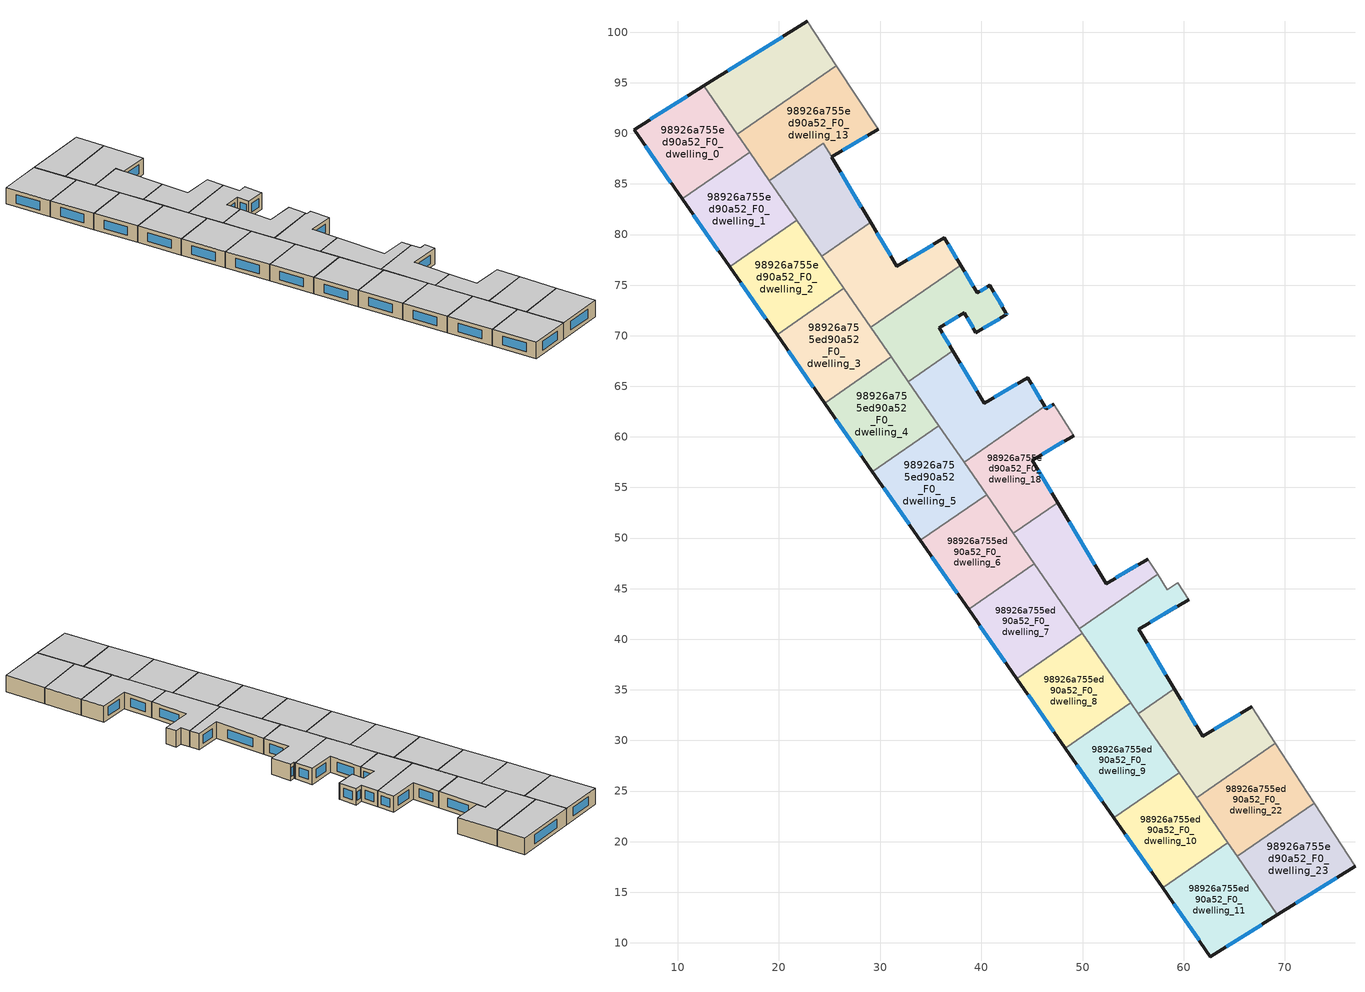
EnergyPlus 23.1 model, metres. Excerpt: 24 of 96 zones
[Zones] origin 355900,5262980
98926a755ed90a52_F0_dwelling_0
 floor ground (EU_floor_Construction): 12.56,94.68 17.09,88.14 10.44,83.54 5.67,90.38 z0
 wall outside (EU_wall_Construction): 12.56,94.68 5.67,90.38 10.44,83.54 z0:3
 wall to 98926a755ed90a52_F0_dwelling_1 (EU_wall_Construction): 10.44,83.54 17.09,88.14 z0:3
 wall to 98926a755ed90a52_F0_dwelling_12 (EU_wall_Construction): 15.86,89.91 12.56,94.68 z0:3
 wall to 98926a755ed90a52_F0_dwelling_13 (EU_wall_Construction): 17.09,88.14 15.86,89.91 z0:3
 window (EU_Window_Construction): 6.79,88.77 9.32,85.14 / 10.95,93.67 7.29,91.39 z0.7:2.3
 ceiling to 98926a755ed90a52_F1_dwelling_0 (EU_floor_Construction): 17.09,88.14 12.56,94.68 5.67,90.38 10.44,83.54 z3
98926a755ed90a52_F0_dwelling_1
 floor ground (EU_floor_Construction): 17.09,88.14 21.75,81.41 15.12,76.83 10.44,83.54 z0
 wall outside (EU_wall_Construction): 10.44,83.54 15.12,76.83 z0:3
 wall to 98926a755ed90a52_F0_dwelling_2 (EU_wall_Construction): 15.12,76.83 21.75,81.41 z0:3
 wall to 98926a755ed90a52_F0_dwelling_14 (EU_wall_Construction): 21.75,81.41 19.03,85.34 z0:3
 wall to 98926a755ed90a52_F0_dwelling_13 (EU_wall_Construction): 19.03,85.34 17.09,88.14 z0:3
 window (EU_Window_Construction): 11.54,81.96 14.02,78.4 z0.7:2.3
 ceiling to 98926a755ed90a52_F1_dwelling_1 (EU_floor_Construction): 21.75,81.41 17.09,88.14 10.44,83.54 15.12,76.83 z3
98926a755ed90a52_F0_dwelling_10
 floor ground (EU_floor_Construction): 59.54,26.81 64.34,19.88 57.91,15.43 53.09,22.35 z0
 wall outside (EU_wall_Construction): 53.09,22.35 57.91,15.43 z0:3
 wall to 98926a755ed90a52_F0_dwelling_11 (EU_wall_Construction): 57.91,15.43 64.34,19.88 z0:3
 wall to 98926a755ed90a52_F0_dwelling_9 (EU_wall_Construction): 59.54,26.81 53.09,22.35 z0:3
 wall to 98926a755ed90a52_F0_dwelling_22 (EU_wall_Construction): 64.34,19.88 61.27,24.32 z0:3
 wall to 98926a755ed90a52_F0_dwelling_21 (EU_wall_Construction): 61.27,24.32 59.54,26.81 z0:3
 window (EU_Window_Construction): 54.22,20.73 56.78,17.06 z0.7:2.3
 ceiling to 98926a755ed90a52_F1_dwelling_10 (EU_floor_Construction): 64.34,19.88 59.54,26.81 53.09,22.35 57.91,15.43 z3
98926a755ed90a52_F0_dwelling_11
 floor ground (EU_floor_Construction): 64.34,19.88 69.26,12.78 62.64,8.65 57.91,15.43 z0
 wall outside (EU_wall_Construction): 57.91,15.43 62.64,8.65 69.26,12.78 z0:3
 wall to 98926a755ed90a52_F0_dwelling_23 (EU_wall_Construction): 69.26,12.78 65.28,18.53 z0:3
 wall to 98926a755ed90a52_F0_dwelling_22 (EU_wall_Construction): 65.28,18.53 64.34,19.88 z0:3
 window (EU_Window_Construction): 64.2,9.62 67.71,11.81 / 59.02,13.84 61.53,10.24 z0.7:2.3
 ceiling to 98926a755ed90a52_F1_dwelling_11 (EU_floor_Construction): 69.26,12.78 64.34,19.88 57.91,15.43 62.64,8.65 z3
98926a755ed90a52_F0_dwelling_12
 floor ground (EU_floor_Construction): 22.78,101.06 25.66,96.7 15.86,89.91 12.56,94.68 z0
 wall outside (EU_wall_Construction): 22.78,101.06 12.56,94.68 z0:3
 wall to 98926a755ed90a52_F0_dwelling_13 (EU_wall_Construction): 15.86,89.91 25.66,96.7 z0:3
 wall adiabatic (EU_wall_Construction): 25.66,96.7 22.78,101.06 z0:3
 window (EU_Window_Construction): 20.38,99.56 14.96,96.18 z0.7:2.3
 ceiling to 98926a755ed90a52_F1_dwelling_12 (EU_floor_Construction): 25.66,96.7 22.78,101.06 12.56,94.68 15.86,89.91 z3
98926a755ed90a52_F0_dwelling_13
 floor ground (EU_floor_Construction): 25.66,96.7 29.83,90.42 25.2,87.66 24.38,89.04 19.03,85.34 15.86,89.91 z0
 wall outside (EU_wall_Construction): 25.2,87.66 29.83,90.42 z0:3
 wall adiabatic (EU_wall_Construction): 29.83,90.42 25.66,96.7 z0:3
 wall to 98926a755ed90a52_F0_dwelling_14 (EU_wall_Construction): 19.03,85.34 24.37,89.04 / 24.38,89.04 25.2,87.66 z0:3
 window (EU_Window_Construction): 26.28,88.31 28.74,89.77 z0.7:2.3
 ceiling to 98926a755ed90a52_F1_dwelling_13 (EU_floor_Construction): 29.83,90.42 25.66,96.7 15.86,89.91 19.03,85.34 24.38,89.04 25.2,87.66 z3
98926a755ed90a52_F0_dwelling_14
 floor ground (EU_floor_Construction): 25.2,87.66 29.06,81.19 24.22,77.84 19.03,85.34 24.37,89.04 z0
 wall outside (EU_wall_Construction): 29.06,81.19 25.2,87.66 z0:3
 wall to 98926a755ed90a52_F0_dwelling_15 (EU_wall_Construction): 24.22,77.84 29.06,81.19 z0:3
 wall to 98926a755ed90a52_F0_dwelling_2 (EU_wall_Construction): 21.75,81.41 24.22,77.84 z0:3
 window (EU_Window_Construction): 28.15,82.71 26.11,86.14 z0.7:2.3
 ceiling to 98926a755ed90a52_F1_dwelling_14 (EU_floor_Construction): 29.06,81.19 25.2,87.66 24.37,89.04 19.03,85.34 24.22,77.84 z3
98926a755ed90a52_F0_dwelling_15
 floor ground (EU_floor_Construction): 36.35,79.66 37.96,76.97 29.08,70.82 24.22,77.84 29.06,81.19 31.64,76.86 z0
 wall outside (EU_wall_Construction): 37.96,76.97 36.35,79.66 31.64,76.86 29.06,81.19 z0:3
 wall to 98926a755ed90a52_F0_dwelling_16 (EU_wall_Construction): 29.08,70.82 37.96,76.97 z0:3
 wall to 98926a755ed90a52_F0_dwelling_3 (EU_wall_Construction): 26.42,74.67 29.08,70.82 z0:3
 wall to 98926a755ed90a52_F0_dwelling_2 (EU_wall_Construction): 24.22,77.84 26.42,74.67 z0:3
 window (EU_Window_Construction): 31.04,77.88 29.67,80.18 / 35.24,79 32.75,77.52 / 37.58,77.6 36.72,79.03 z0.7:2.3
 ceiling to 98926a755ed90a52_F1_dwelling_15 (EU_floor_Construction): 37.96,76.97 36.35,79.66 31.64,76.86 29.06,81.19 24.22,77.84 29.08,70.82 z3
98926a755ed90a52_F0_dwelling_16
 floor ground (EU_floor_Construction): 40.84,74.97 42.49,72.19 42.53,72.12 39.47,70.31 38.32,72.25 35.83,70.77 37.17,68.51 32.78,65.47 29.08,70.82 37.96,76.97 39.59,74.23 z0
 wall outside (EU_wall_Construction): 37.17,68.51 35.83,70.77 38.32,72.25 39.47,70.31 42.53,72.12 42.49,72.19 40.84,74.97 39.59,74.23 37.96,76.97 z0:3
 wall to 98926a755ed90a52_F0_dwelling_17 (EU_wall_Construction): 32.78,65.47 37.17,68.51 z0:3
 wall to 98926a755ed90a52_F0_dwelling_4 (EU_wall_Construction): 31.1,67.9 32.78,65.47 z0:3
 wall to 98926a755ed90a52_F0_dwelling_3 (EU_wall_Construction): 29.08,70.82 31.1,67.9 z0:3
 window (EU_Window_Construction): 40.19,70.74 41.81,71.7 / 38.59,71.79 39.2,70.76 / 36.41,71.11 37.73,71.9 / 36.86,69.04 36.14,70.24 / 39.2,74.87 38.34,76.32 / 40.54,74.8 39.88,74.4 / 42.1,72.84 41.22,74.32 / 42.52,72.14 42.5,72.18 z0.7:2.3
 ceiling to 98926a755ed90a52_F1_dwelling_16 (EU_floor_Construction): 39.47,70.31 42.53,72.12 42.49,72.19 40.84,74.97 39.59,74.23 37.96,76.97 29.08,70.82 32.78,65.47 37.17,68.51 35.83,70.77 38.32,72.25 z3
98926a755ed90a52_F0_dwelling_17
 floor ground (EU_floor_Construction): 44.57,65.87 46.26,63.03 38.29,57.51 32.78,65.47 37.17,68.51 40.27,63.33 z0
 wall outside (EU_wall_Construction): 46.26,63.03 44.57,65.87 40.27,63.33 37.17,68.51 z0:3
 wall to 98926a755ed90a52_F0_dwelling_18 (EU_wall_Construction): 38.29,57.51 46.26,63.03 z0:3
 wall to 98926a755ed90a52_F0_dwelling_5 (EU_wall_Construction): 35.8,61.11 38.29,57.51 z0:3
 wall to 98926a755ed90a52_F0_dwelling_4 (EU_wall_Construction): 32.78,65.47 35.8,61.11 z0:3
 window (EU_Window_Construction): 39.54,64.55 37.9,67.3 / 43.56,65.27 41.28,63.93 / 45.86,63.7 44.96,65.2 z0.7:2.3
 ceiling to 98926a755ed90a52_F1_dwelling_17 (EU_floor_Construction): 46.26,63.03 44.57,65.87 40.27,63.33 37.17,68.51 32.78,65.47 38.29,57.51 z3
98926a755ed90a52_F0_dwelling_18
 floor ground (EU_floor_Construction): 47.15,63.23 49.13,60.12 45.04,57.7 47.55,53.49 43.17,50.46 38.29,57.51 46.26,63.03 46.4,62.79 z0
 wall outside (EU_wall_Construction): 47.55,53.49 45.04,57.7 49.13,60.12 / 47.15,63.23 46.4,62.79 46.26,63.03 z0:3
 wall adiabatic (EU_wall_Construction): 49.13,60.12 47.15,63.23 z0:3
 wall to 98926a755ed90a52_F0_dwelling_19 (EU_wall_Construction): 43.17,50.46 47.55,53.49 z0:3
 wall to 98926a755ed90a52_F0_dwelling_6 (EU_wall_Construction): 40.52,54.3 43.17,50.46 z0:3
 wall to 98926a755ed90a52_F0_dwelling_5 (EU_wall_Construction): 38.29,57.51 40.52,54.3 z0:3
 window (EU_Window_Construction): 46,58.26 48.17,59.55 / 46.97,54.48 45.63,56.71 / 46.37,62.84 46.29,62.97 / 46.97,63.12 46.58,62.89 z0.7:2.3
 ceiling to 98926a755ed90a52_F1_dwelling_18 (EU_floor_Construction): 47.55,53.49 45.04,57.7 49.13,60.12 47.15,63.23 46.4,62.79 46.26,63.03 38.29,57.51 43.17,50.46 z3
98926a755ed90a52_F0_dwelling_19
 floor ground (EU_floor_Construction): 56.44,47.93 57.41,46.41 49.68,41.06 43.17,50.46 47.55,53.49 52.33,45.5 z0
 wall outside (EU_wall_Construction): 56.44,47.93 52.33,45.5 47.55,53.49 z0:3
 wall to 98926a755ed90a52_F0_dwelling_20 (EU_wall_Construction): 49.68,41.06 57.41,46.41 z0:3
 wall adiabatic (EU_wall_Construction): 57.41,46.41 56.44,47.93 z0:3
 wall to 98926a755ed90a52_F0_dwelling_7 (EU_wall_Construction): 45.25,47.46 49.68,41.06 z0:3
 wall to 98926a755ed90a52_F0_dwelling_6 (EU_wall_Construction): 43.17,50.46 45.25,47.46 z0:3
 window (EU_Window_Construction): 51.21,47.37 48.68,51.61 / 55.47,47.36 53.3,46.07 z0.7:2.3
 ceiling to 98926a755ed90a52_F1_dwelling_19 (EU_floor_Construction): 57.41,46.41 56.44,47.93 52.33,45.5 47.55,53.49 43.17,50.46 49.68,41.06 z3
98926a755ed90a52_F0_dwelling_2
 floor ground (EU_floor_Construction): 21.75,81.41 26.42,74.67 19.81,70.1 15.12,76.83 z0
 wall outside (EU_wall_Construction): 15.12,76.83 19.81,70.1 z0:3
 wall to 98926a755ed90a52_F0_dwelling_3 (EU_wall_Construction): 19.81,70.1 26.42,74.67 z0:3
 window (EU_Window_Construction): 16.22,75.25 18.71,71.68 z0.7:2.3
 ceiling to 98926a755ed90a52_F1_dwelling_2 (EU_floor_Construction): 26.42,74.67 21.75,81.41 15.12,76.83 19.81,70.1 z3
98926a755ed90a52_F0_dwelling_20
 floor ground (EU_floor_Construction): 59.42,45.57 60.47,43.93 55.54,41 59.08,35.09 55.52,32.63 49.68,41.06 57.41,46.41 58.37,44.9 z0
 wall outside (EU_wall_Construction): 59.08,35.09 55.54,41 60.47,43.93 z0:3
 wall to 98926a755ed90a52_F0_dwelling_21 (EU_wall_Construction): 55.52,32.63 59.08,35.09 z0:3
 wall adiabatic (EU_wall_Construction): 60.47,43.93 59.42,45.57 58.37,44.9 57.41,46.41 z0:3
 wall to 98926a755ed90a52_F0_dwelling_8 (EU_wall_Construction): 50,40.6 54.76,33.72 z0:3
 wall to 98926a755ed90a52_F0_dwelling_7 (EU_wall_Construction): 49.68,41.06 50,40.6 z0:3
 wall to 98926a755ed90a52_F0_dwelling_9 (EU_wall_Construction): 54.76,33.72 55.52,32.63 z0:3
 window (EU_Window_Construction): 56.7,41.69 59.32,43.24 / 58.25,36.48 56.37,39.61 z0.7:2.3
 ceiling to 98926a755ed90a52_F1_dwelling_20 (EU_floor_Construction): 59.08,35.09 55.54,41 60.47,43.93 59.42,45.57 58.37,44.9 57.41,46.41 49.68,41.06 55.52,32.63 z3
98926a755ed90a52_F0_dwelling_21
 floor ground (EU_floor_Construction): 66.74,33.31 69.06,29.72 61.27,24.32 55.52,32.63 59.08,35.09 61.87,30.43 z0
 wall outside (EU_wall_Construction): 66.74,33.31 61.87,30.43 59.08,35.09 z0:3
 wall to 98926a755ed90a52_F0_dwelling_22 (EU_wall_Construction): 61.27,24.32 69.06,29.72 z0:3
 wall adiabatic (EU_wall_Construction): 69.06,29.72 66.74,33.31 z0:3
 wall to 98926a755ed90a52_F0_dwelling_9 (EU_wall_Construction): 55.52,32.63 59.54,26.81 z0:3
 window (EU_Window_Construction): 61.21,31.52 59.73,33.99 / 65.6,32.63 63.01,31.1 z0.7:2.3
 ceiling to 98926a755ed90a52_F1_dwelling_21 (EU_floor_Construction): 69.06,29.72 66.74,33.31 61.87,30.43 59.08,35.09 55.52,32.63 61.27,24.32 z3
98926a755ed90a52_F0_dwelling_22
 floor ground (EU_floor_Construction): 69.06,29.72 72.89,23.81 65.28,18.53 61.27,24.32 z0
 wall adiabatic (EU_wall_Construction): 72.89,23.81 69.06,29.72 z0:3
 wall to 98926a755ed90a52_F0_dwelling_23 (EU_wall_Construction): 65.28,18.53 72.89,23.81 z0:3
 ceiling to 98926a755ed90a52_F1_dwelling_22 (EU_floor_Construction): 72.89,23.81 69.06,29.72 61.27,24.32 65.28,18.53 z3
98926a755ed90a52_F0_dwelling_23
 floor ground (EU_floor_Construction): 72.89,23.81 76.93,17.57 69.26,12.78 65.28,18.53 z0
 wall outside (EU_wall_Construction): 69.26,12.78 76.93,17.57 z0:3
 wall adiabatic (EU_wall_Construction): 76.93,17.57 72.89,23.81 z0:3
 window (EU_Window_Construction): 71.06,13.9 75.13,16.44 z0.7:2.3
 ceiling to 98926a755ed90a52_F1_dwelling_23 (EU_floor_Construction): 76.93,17.57 72.89,23.81 65.28,18.53 69.26,12.78 z3
98926a755ed90a52_F0_dwelling_3
 floor ground (EU_floor_Construction): 26.42,74.67 31.1,67.9 24.52,63.34 19.81,70.1 z0
 wall outside (EU_wall_Construction): 19.81,70.1 24.52,63.34 z0:3
 wall to 98926a755ed90a52_F0_dwelling_4 (EU_wall_Construction): 24.52,63.34 31.1,67.9 z0:3
 window (EU_Window_Construction): 20.92,68.51 23.41,64.93 z0.7:2.3
 ceiling to 98926a755ed90a52_F1_dwelling_3 (EU_floor_Construction): 31.1,67.9 26.42,74.67 19.81,70.1 24.52,63.34 z3
98926a755ed90a52_F0_dwelling_4
 floor ground (EU_floor_Construction): 31.1,67.9 35.8,61.11 29.24,56.57 24.52,63.34 z0
 wall outside (EU_wall_Construction): 24.52,63.34 29.24,56.57 z0:3
 wall to 98926a755ed90a52_F0_dwelling_5 (EU_wall_Construction): 29.24,56.57 35.8,61.11 z0:3
 window (EU_Window_Construction): 25.63,61.75 28.13,58.16 z0.7:2.3
 ceiling to 98926a755ed90a52_F1_dwelling_4 (EU_floor_Construction): 35.8,61.11 31.1,67.9 24.52,63.34 29.24,56.57 z3
98926a755ed90a52_F0_dwelling_5
 floor ground (EU_floor_Construction): 35.8,61.11 40.52,54.3 33.98,49.77 29.24,56.57 z0
 wall outside (EU_wall_Construction): 29.24,56.57 33.98,49.77 z0:3
 wall to 98926a755ed90a52_F0_dwelling_6 (EU_wall_Construction): 33.98,49.77 40.52,54.3 z0:3
 window (EU_Window_Construction): 30.35,54.97 32.86,51.37 z0.7:2.3
 ceiling to 98926a755ed90a52_F1_dwelling_5 (EU_floor_Construction): 40.52,54.3 35.8,61.11 29.24,56.57 33.98,49.77 z3
98926a755ed90a52_F0_dwelling_6
 floor ground (EU_floor_Construction): 40.52,54.3 45.25,47.46 38.73,42.95 33.98,49.77 z0
 wall outside (EU_wall_Construction): 33.98,49.77 38.73,42.95 z0:3
 wall to 98926a755ed90a52_F0_dwelling_7 (EU_wall_Construction): 38.73,42.95 45.25,47.46 z0:3
 window (EU_Window_Construction): 35.09,48.17 37.62,44.55 z0.7:2.3
 ceiling to 98926a755ed90a52_F1_dwelling_6 (EU_floor_Construction): 45.25,47.46 40.52,54.3 33.98,49.77 38.73,42.95 z3
98926a755ed90a52_F0_dwelling_7
 floor ground (EU_floor_Construction): 45.25,47.46 50,40.6 43.5,36.11 38.73,42.95 z0
 wall outside (EU_wall_Construction): 38.73,42.95 43.5,36.11 z0:3
 wall to 98926a755ed90a52_F0_dwelling_8 (EU_wall_Construction): 43.5,36.11 50,40.6 z0:3
 window (EU_Window_Construction): 39.85,41.34 42.38,37.71 z0.7:2.3
 ceiling to 98926a755ed90a52_F1_dwelling_7 (EU_floor_Construction): 50,40.6 45.25,47.46 38.73,42.95 43.5,36.11 z3
98926a755ed90a52_F0_dwelling_8
 floor ground (EU_floor_Construction): 50,40.6 54.76,33.72 48.29,29.24 43.5,36.11 z0
 wall outside (EU_wall_Construction): 43.5,36.11 48.29,29.24 z0:3
 wall to 98926a755ed90a52_F0_dwelling_9 (EU_wall_Construction): 48.29,29.24 54.76,33.72 z0:3
 window (EU_Window_Construction): 44.63,34.49 47.16,30.85 z0.7:2.3
 ceiling to 98926a755ed90a52_F1_dwelling_8 (EU_floor_Construction): 54.76,33.72 50,40.6 43.5,36.11 48.29,29.24 z3
98926a755ed90a52_F0_dwelling_9
 floor ground (EU_floor_Construction): 54.76,33.72 59.54,26.81 53.09,22.35 48.29,29.24 z0
 wall outside (EU_wall_Construction): 48.29,29.24 53.09,22.35 z0:3
 window (EU_Window_Construction): 49.42,27.62 51.96,23.97 z0.7:2.3
 ceiling to 98926a755ed90a52_F1_dwelling_9 (EU_floor_Construction): 59.54,26.81 54.76,33.72 48.29,29.24 53.09,22.35 z3
[Building]
EU S2 Campaign: North Axis=0; Terrain=City; Solar Distribution=FullExterior
[Site:Location]
Budapest.Ferenc.Liszt.Intl.AP: Latitude=47.437; Longitude=19.256; Time Zone=1; Elevation=185
[SizingPeriod:WeatherFileDays]
AnnualSizingPeriod: Begin Month=1; Begin Day of Month=1; End Month=12; End Day of Month=31; Day of Week for Start Day=Monday; Use Weather File Daylight Saving Period=No; Use Weather File Rain and Snow Indicators=No
[MATERIAL]
EU_InternalMass_Material: Roughness=MediumRough; Thickness=0.1; Conductivity=1; Density=1800; Specific Heat=900; Thermal Absorptance=0.9; Solar Absorptance=0.7; Visible Absorptance=0.7
[MATERIAL:NOMASS] Roughness=MediumRough; Thermal Absorptance=0.9; Solar Absorptance=0.7; Visible Absorptance=0.7
Name | Thermal Resistance
EU_wall_NoMass | 0.832559
EU_floor_NoMass | 0.872794
[WINDOWMATERIAL:SIMPLEGLAZINGSYSTEM]
EU_Window_SimpleGlazing: UFactor=2.79869; Solar Heat Gain Coefficient=0.75; Visible Transmittance=0.75
[CONSTRUCTION]
EU_wall_Construction: EU_wall_NoMass
EU_floor_Construction: EU_floor_NoMass
EU_Window_Construction: EU_Window_SimpleGlazing
EU_InternalMass_Construction: EU_InternalMass_Material
[ZONE] Type=1; Multiplier=1; Ceiling Height=autocalculate; Floor Area=autocalculate; Part of Total Floor Area=Yes
Name | Volume
98926a755ed90a52_F0_dwelling_0 | 198.057
98926a755ed90a52_F0_dwelling_1 | 198.036
98926a755ed90a52_F0_dwelling_10 | 198.038
98926a755ed90a52_F0_dwelling_11 | 198.054
98926a755ed90a52_F0_dwelling_12; 98926a755ed90a52_F0_dwelling_9 | 198.048
98926a755ed90a52_F0_dwelling_13 | 226.72
98926a755ed90a52_F0_dwelling_14 | 169.36
98926a755ed90a52_F0_dwelling_15 | 198.058
98926a755ed90a52_F0_dwelling_16 | 198.185
98926a755ed90a52_F0_dwelling_17 | 197.913
98926a755ed90a52_F0_dwelling_18 | 198.033
98926a755ed90a52_F0_dwelling_19; 98926a755ed90a52_F0_dwelling_6 | 198.055
98926a755ed90a52_F0_dwelling_2 | 198.059
98926a755ed90a52_F0_dwelling_20; 98926a755ed90a52_F0_dwelling_7 | 198.04
98926a755ed90a52_F0_dwelling_21 | 198.044
98926a755ed90a52_F0_dwelling_22; 98926a755ed90a52_F0_dwelling_23 | 198.05
98926a755ed90a52_F0_dwelling_3 | 198.022
98926a755ed90a52_F0_dwelling_4 | 198.056
98926a755ed90a52_F0_dwelling_5 | 198.049
98926a755ed90a52_F0_dwelling_8 | 198.034
[INTERNALMASS] Construction=EU_InternalMass_Construction
Name | Zone or ZoneList | Surface Area
98926a755ed90a52_F0_dwelling_0_EU_InternalMass | 98926a755ed90a52_F0_dwelling_0 | 66.0191
98926a755ed90a52_F0_dwelling_1_EU_InternalMass | 98926a755ed90a52_F0_dwelling_1 | 66.0119
98926a755ed90a52_F0_dwelling_2_EU_InternalMass | 98926a755ed90a52_F0_dwelling_2 | 66.0197
98926a755ed90a52_F0_dwelling_3_EU_InternalMass | 98926a755ed90a52_F0_dwelling_3 | 66.0072
98926a755ed90a52_F0_dwelling_4_EU_InternalMass | 98926a755ed90a52_F0_dwelling_4 | 66.0186
98926a755ed90a52_F0_dwelling_5_EU_InternalMass | 98926a755ed90a52_F0_dwelling_5 | 66.0165
98926a755ed90a52_F0_dwelling_6_EU_InternalMass | 98926a755ed90a52_F0_dwelling_6 | 66.0181
98926a755ed90a52_F0_dwelling_7_EU_InternalMass | 98926a755ed90a52_F0_dwelling_7 | 66.0136
98926a755ed90a52_F0_dwelling_8_EU_InternalMass | 98926a755ed90a52_F0_dwelling_8 | 66.0113
98926a755ed90a52_F0_dwelling_9_EU_InternalMass | 98926a755ed90a52_F0_dwelling_9 | 66.016
98926a755ed90a52_F0_dwelling_10_EU_InternalMass | 98926a755ed90a52_F0_dwelling_10 | 66.0126
98926a755ed90a52_F0_dwelling_11_EU_InternalMass | 98926a755ed90a52_F0_dwelling_11 | 66.018
98926a755ed90a52_F0_dwelling_12_EU_InternalMass | 98926a755ed90a52_F0_dwelling_12 | 66.016
98926a755ed90a52_F0_dwelling_13_EU_InternalMass | 98926a755ed90a52_F0_dwelling_13 | 75.5717
98926a755ed90a52_F0_dwelling_14_EU_InternalMass | 98926a755ed90a52_F0_dwelling_14 | 56.4569
98926a755ed90a52_F0_dwelling_15_EU_InternalMass | 98926a755ed90a52_F0_dwelling_15 | 66.0194
98926a755ed90a52_F0_dwelling_16_EU_InternalMass | 98926a755ed90a52_F0_dwelling_16 | 66.0619
98926a755ed90a52_F0_dwelling_17_EU_InternalMass | 98926a755ed90a52_F0_dwelling_17 | 65.971
98926a755ed90a52_F0_dwelling_18_EU_InternalMass | 98926a755ed90a52_F0_dwelling_18 | 66.011
98926a755ed90a52_F0_dwelling_19_EU_InternalMass | 98926a755ed90a52_F0_dwelling_19 | 66.0182
98926a755ed90a52_F0_dwelling_20_EU_InternalMass | 98926a755ed90a52_F0_dwelling_20 | 66.0134
98926a755ed90a52_F0_dwelling_21_EU_InternalMass | 98926a755ed90a52_F0_dwelling_21 | 66.0145
98926a755ed90a52_F0_dwelling_22_EU_InternalMass | 98926a755ed90a52_F0_dwelling_22 | 66.0167
98926a755ed90a52_F0_dwelling_23_EU_InternalMass | 98926a755ed90a52_F0_dwelling_23 | 66.0168
[OTHEREQUIPMENT] Fuel Type=Electricity; Design Level Calculation Method=Watts/Area; Power per Zone Floor Area=1; Fraction Latent=0; Fraction Radiant=0; Fraction Lost=0; Carbon Dioxide Generation Rate=0; EndUse Subcategory=EU_Step8_InternalGains
Name | Zone or ZoneList or Space or SpaceList | Schedule
EU_Step8_InternalGain_98926a755ed90a52_F0_dwelling_0_f000 | 98926a755ed90a52_F0_dwelling_0 | EU_Step8_GainSchedule_98926a755ed90a52_F0_dwelling_0_f000
EU_Step8_InternalGain_98926a755ed90a52_F0_dwelling_1_f000 | 98926a755ed90a52_F0_dwelling_1 | EU_Step8_GainSchedule_98926a755ed90a52_F0_dwelling_1_f000
EU_Step8_InternalGain_98926a755ed90a52_F0_dwelling_2_f000 | 98926a755ed90a52_F0_dwelling_2 | EU_Step8_GainSchedule_98926a755ed90a52_F0_dwelling_2_f000
EU_Step8_InternalGain_98926a755ed90a52_F0_dwelling_3_f000 | 98926a755ed90a52_F0_dwelling_3 | EU_Step8_GainSchedule_98926a755ed90a52_F0_dwelling_3_f000
EU_Step8_InternalGain_98926a755ed90a52_F0_dwelling_4_f000 | 98926a755ed90a52_F0_dwelling_4 | EU_Step8_GainSchedule_98926a755ed90a52_F0_dwelling_4_f000
EU_Step8_InternalGain_98926a755ed90a52_F0_dwelling_5_f000 | 98926a755ed90a52_F0_dwelling_5 | EU_Step8_GainSchedule_98926a755ed90a52_F0_dwelling_5_f000
EU_Step8_InternalGain_98926a755ed90a52_F0_dwelling_6_f000 | 98926a755ed90a52_F0_dwelling_6 | EU_Step8_GainSchedule_98926a755ed90a52_F0_dwelling_6_f000
EU_Step8_InternalGain_98926a755ed90a52_F0_dwelling_7_f000 | 98926a755ed90a52_F0_dwelling_7 | EU_Step8_GainSchedule_98926a755ed90a52_F0_dwelling_7_f000
EU_Step8_InternalGain_98926a755ed90a52_F0_dwelling_8_f000 | 98926a755ed90a52_F0_dwelling_8 | EU_Step8_GainSchedule_98926a755ed90a52_F0_dwelling_8_f000
EU_Step8_InternalGain_98926a755ed90a52_F0_dwelling_9_f000 | 98926a755ed90a52_F0_dwelling_9 | EU_Step8_GainSchedule_98926a755ed90a52_F0_dwelling_9_f000
EU_Step8_InternalGain_98926a755ed90a52_F0_dwelling_10_f000 | 98926a755ed90a52_F0_dwelling_10 | EU_Step8_GainSchedule_98926a755ed90a52_F0_dwelling_10_f000
EU_Step8_InternalGain_98926a755ed90a52_F0_dwelling_11_f000 | 98926a755ed90a52_F0_dwelling_11 | EU_Step8_GainSchedule_98926a755ed90a52_F0_dwelling_11_f000
EU_Step8_InternalGain_98926a755ed90a52_F0_dwelling_12_f000 | 98926a755ed90a52_F0_dwelling_12 | EU_Step8_GainSchedule_98926a755ed90a52_F0_dwelling_12_f000
EU_Step8_InternalGain_98926a755ed90a52_F0_dwelling_13_f000 | 98926a755ed90a52_F0_dwelling_13 | EU_Step8_GainSchedule_98926a755ed90a52_F0_dwelling_13_f000
EU_Step8_InternalGain_98926a755ed90a52_F0_dwelling_14_f000 | 98926a755ed90a52_F0_dwelling_14 | EU_Step8_GainSchedule_98926a755ed90a52_F0_dwelling_14_f000
EU_Step8_InternalGain_98926a755ed90a52_F0_dwelling_15_f000 | 98926a755ed90a52_F0_dwelling_15 | EU_Step8_GainSchedule_98926a755ed90a52_F0_dwelling_15_f000
EU_Step8_InternalGain_98926a755ed90a52_F0_dwelling_16_f000 | 98926a755ed90a52_F0_dwelling_16 | EU_Step8_GainSchedule_98926a755ed90a52_F0_dwelling_16_f000
EU_Step8_InternalGain_98926a755ed90a52_F0_dwelling_17_f000 | 98926a755ed90a52_F0_dwelling_17 | EU_Step8_GainSchedule_98926a755ed90a52_F0_dwelling_17_f000
EU_Step8_InternalGain_98926a755ed90a52_F0_dwelling_18_f000 | 98926a755ed90a52_F0_dwelling_18 | EU_Step8_GainSchedule_98926a755ed90a52_F0_dwelling_18_f000
EU_Step8_InternalGain_98926a755ed90a52_F0_dwelling_19_f000 | 98926a755ed90a52_F0_dwelling_19 | EU_Step8_GainSchedule_98926a755ed90a52_F0_dwelling_19_f000
EU_Step8_InternalGain_98926a755ed90a52_F0_dwelling_20_f000 | 98926a755ed90a52_F0_dwelling_20 | EU_Step8_GainSchedule_98926a755ed90a52_F0_dwelling_20_f000
EU_Step8_InternalGain_98926a755ed90a52_F0_dwelling_21_f000 | 98926a755ed90a52_F0_dwelling_21 | EU_Step8_GainSchedule_98926a755ed90a52_F0_dwelling_21_f000
EU_Step8_InternalGain_98926a755ed90a52_F0_dwelling_22_f000 | 98926a755ed90a52_F0_dwelling_22 | EU_Step8_GainSchedule_98926a755ed90a52_F0_dwelling_22_f000
EU_Step8_InternalGain_98926a755ed90a52_F0_dwelling_23_f000 | 98926a755ed90a52_F0_dwelling_23 | EU_Step8_GainSchedule_98926a755ed90a52_F0_dwelling_23_f000
[ZONEVENTILATION:DESIGNFLOWRATE] Schedule=EU_AlwaysOn; Design Flow Rate Calculation Method=AirChanges/Hour; Air Changes per Hour=0.475469; Ventilation Type=Natural; Fan Pressure Rise=0; Fan Total Efficiency=1; Constant Term Coefficient=1; Temperature Term Coefficient=0; Velocity Term Coefficient=0; Velocity Squared Term Coefficient=0; Minimum Indoor Temperature=-100; Maximum Indoor Temperature=100; Delta Temperature=-100; Minimum Outdoor Temperature=-100; Maximum Outdoor Temperature=100; Maximum Wind Speed=40
Name | Zone or ZoneList or Space or SpaceList
EU_ConstantAir_98926a755ed90a52_F0_dwelling_0 | 98926a755ed90a52_F0_dwelling_0
EU_ConstantAir_98926a755ed90a52_F0_dwelling_1 | 98926a755ed90a52_F0_dwelling_1
EU_ConstantAir_98926a755ed90a52_F0_dwelling_2 | 98926a755ed90a52_F0_dwelling_2
EU_ConstantAir_98926a755ed90a52_F0_dwelling_3 | 98926a755ed90a52_F0_dwelling_3
EU_ConstantAir_98926a755ed90a52_F0_dwelling_4 | 98926a755ed90a52_F0_dwelling_4
EU_ConstantAir_98926a755ed90a52_F0_dwelling_5 | 98926a755ed90a52_F0_dwelling_5
EU_ConstantAir_98926a755ed90a52_F0_dwelling_6 | 98926a755ed90a52_F0_dwelling_6
EU_ConstantAir_98926a755ed90a52_F0_dwelling_7 | 98926a755ed90a52_F0_dwelling_7
EU_ConstantAir_98926a755ed90a52_F0_dwelling_8 | 98926a755ed90a52_F0_dwelling_8
EU_ConstantAir_98926a755ed90a52_F0_dwelling_9 | 98926a755ed90a52_F0_dwelling_9
EU_ConstantAir_98926a755ed90a52_F0_dwelling_10 | 98926a755ed90a52_F0_dwelling_10
EU_ConstantAir_98926a755ed90a52_F0_dwelling_11 | 98926a755ed90a52_F0_dwelling_11
EU_ConstantAir_98926a755ed90a52_F0_dwelling_12 | 98926a755ed90a52_F0_dwelling_12
EU_ConstantAir_98926a755ed90a52_F0_dwelling_13 | 98926a755ed90a52_F0_dwelling_13
EU_ConstantAir_98926a755ed90a52_F0_dwelling_14 | 98926a755ed90a52_F0_dwelling_14
EU_ConstantAir_98926a755ed90a52_F0_dwelling_15 | 98926a755ed90a52_F0_dwelling_15
EU_ConstantAir_98926a755ed90a52_F0_dwelling_16 | 98926a755ed90a52_F0_dwelling_16
EU_ConstantAir_98926a755ed90a52_F0_dwelling_17 | 98926a755ed90a52_F0_dwelling_17
EU_ConstantAir_98926a755ed90a52_F0_dwelling_18 | 98926a755ed90a52_F0_dwelling_18
EU_ConstantAir_98926a755ed90a52_F0_dwelling_19 | 98926a755ed90a52_F0_dwelling_19
EU_ConstantAir_98926a755ed90a52_F0_dwelling_20 | 98926a755ed90a52_F0_dwelling_20
EU_ConstantAir_98926a755ed90a52_F0_dwelling_21 | 98926a755ed90a52_F0_dwelling_21
EU_ConstantAir_98926a755ed90a52_F0_dwelling_22 | 98926a755ed90a52_F0_dwelling_22
EU_ConstantAir_98926a755ed90a52_F0_dwelling_23 | 98926a755ed90a52_F0_dwelling_23
[HVACTEMPLATE:THERMOSTAT] Constant Heating Setpoint=20; Constant Cooling Setpoint=50
EU_HeatOnly_98926a755ed90a52_F0_dwelling_0; EU_HeatOnly_98926a755ed90a52_F0_dwelling_1; EU_HeatOnly_98926a755ed90a52_F0_dwelling_2; EU_HeatOnly_98926a755ed90a52_F0_dwelling_3; EU_HeatOnly_98926a755ed90a52_F0_dwelling_4; EU_HeatOnly_98926a755ed90a52_F0_dwelling_5; EU_HeatOnly_98926a755ed90a52_F0_dwelling_6; EU_HeatOnly_98926a755ed90a52_F0_dwelling_7; EU_HeatOnly_98926a755ed90a52_F0_dwelling_8; EU_HeatOnly_98926a755ed90a52_F0_dwelling_9; EU_HeatOnly_98926a755ed90a52_F0_dwelling_10; EU_HeatOnly_98926a755ed90a52_F0_dwelling_11; EU_HeatOnly_98926a755ed90a52_F0_dwelling_12; EU_HeatOnly_98926a755ed90a52_F0_dwelling_13; EU_HeatOnly_98926a755ed90a52_F0_dwelling_14; EU_HeatOnly_98926a755ed90a52_F0_dwelling_15; EU_HeatOnly_98926a755ed90a52_F0_dwelling_16; EU_HeatOnly_98926a755ed90a52_F0_dwelling_17; EU_HeatOnly_98926a755ed90a52_F0_dwelling_18; EU_HeatOnly_98926a755ed90a52_F0_dwelling_19; EU_HeatOnly_98926a755ed90a52_F0_dwelling_20; EU_HeatOnly_98926a755ed90a52_F0_dwelling_21; EU_HeatOnly_98926a755ed90a52_F0_dwelling_22; EU_HeatOnly_98926a755ed90a52_F0_dwelling_23; EU_HeatOnly_98926a755ed90a52_F1_dwelling_0; EU_HeatOnly_98926a755ed90a52_F1_dwelling_1; EU_HeatOnly_98926a755ed90a52_F1_dwelling_2; EU_HeatOnly_98926a755ed90a52_F1_dwelling_3; EU_HeatOnly_98926a755ed90a52_F1_dwelling_4; EU_HeatOnly_98926a755ed90a52_F1_dwelling_5; EU_HeatOnly_98926a755ed90a52_F1_dwelling_6; EU_HeatOnly_98926a755ed90a52_F1_dwelling_7; EU_HeatOnly_98926a755ed90a52_F1_dwelling_8; EU_HeatOnly_98926a755ed90a52_F1_dwelling_9; EU_HeatOnly_98926a755ed90a52_F1_dwelling_10; EU_HeatOnly_98926a755ed90a52_F1_dwelling_11; EU_HeatOnly_98926a755ed90a52_F1_dwelling_12; EU_HeatOnly_98926a755ed90a52_F1_dwelling_13; EU_HeatOnly_98926a755ed90a52_F1_dwelling_14; EU_HeatOnly_98926a755ed90a52_F1_dwelling_15; EU_HeatOnly_98926a755ed90a52_F1_dwelling_16; EU_HeatOnly_98926a755ed90a52_F1_dwelling_17; EU_HeatOnly_98926a755ed90a52_F1_dwelling_18; EU_HeatOnly_98926a755ed90a52_F1_dwelling_19; EU_HeatOnly_98926a755ed90a52_F1_dwelling_20; EU_HeatOnly_98926a755ed90a52_F1_dwelling_21; EU_HeatOnly_98926a755ed90a52_F1_dwelling_22; EU_HeatOnly_98926a755ed90a52_F1_dwelling_23; EU_HeatOnly_98926a755ed90a52_F2_dwelling_0; EU_HeatOnly_98926a755ed90a52_F2_dwelling_1; EU_HeatOnly_98926a755ed90a52_F2_dwelling_2; EU_HeatOnly_98926a755ed90a52_F2_dwelling_3; EU_HeatOnly_98926a755ed90a52_F2_dwelling_4; EU_HeatOnly_98926a755ed90a52_F2_dwelling_5; EU_HeatOnly_98926a755ed90a52_F2_dwelling_6; EU_HeatOnly_98926a755ed90a52_F2_dwelling_7; EU_HeatOnly_98926a755ed90a52_F2_dwelling_8; EU_HeatOnly_98926a755ed90a52_F2_dwelling_9; EU_HeatOnly_98926a755ed90a52_F2_dwelling_10; EU_HeatOnly_98926a755ed90a52_F2_dwelling_11; EU_HeatOnly_98926a755ed90a52_F2_dwelling_12; EU_HeatOnly_98926a755ed90a52_F2_dwelling_13; EU_HeatOnly_98926a755ed90a52_F2_dwelling_14; EU_HeatOnly_98926a755ed90a52_F2_dwelling_15; EU_HeatOnly_98926a755ed90a52_F2_dwelling_16; EU_HeatOnly_98926a755ed90a52_F2_dwelling_17; EU_HeatOnly_98926a755ed90a52_F2_dwelling_18; EU_HeatOnly_98926a755ed90a52_F2_dwelling_19; EU_HeatOnly_98926a755ed90a52_F2_dwelling_20; EU_HeatOnly_98926a755ed90a52_F2_dwelling_21; EU_HeatOnly_98926a755ed90a52_F2_dwelling_22; EU_HeatOnly_98926a755ed90a52_F2_dwelling_23; EU_HeatOnly_98926a755ed90a52_F3_dwelling_0; EU_HeatOnly_98926a755ed90a52_F3_dwelling_1; EU_HeatOnly_98926a755ed90a52_F3_dwelling_2; EU_HeatOnly_98926a755ed90a52_F3_dwelling_3; EU_HeatOnly_98926a755ed90a52_F3_dwelling_4; EU_HeatOnly_98926a755ed90a52_F3_dwelling_5; EU_HeatOnly_98926a755ed90a52_F3_dwelling_6; EU_HeatOnly_98926a755ed90a52_F3_dwelling_7; EU_HeatOnly_98926a755ed90a52_F3_dwelling_8; EU_HeatOnly_98926a755ed90a52_F3_dwelling_9; EU_HeatOnly_98926a755ed90a52_F3_dwelling_10; EU_HeatOnly_98926a755ed90a52_F3_dwelling_11; EU_HeatOnly_98926a755ed90a52_F3_dwelling_12; EU_HeatOnly_98926a755ed90a52_F3_dwelling_13; EU_HeatOnly_98926a755ed90a52_F3_dwelling_14; EU_HeatOnly_98926a755ed90a52_F3_dwelling_15; EU_HeatOnly_98926a755ed90a52_F3_dwelling_16; EU_HeatOnly_98926a755ed90a52_F3_dwelling_17; EU_HeatOnly_98926a755ed90a52_F3_dwelling_18; EU_HeatOnly_98926a755ed90a52_F3_dwelling_19; EU_HeatOnly_98926a755ed90a52_F3_dwelling_20; EU_HeatOnly_98926a755ed90a52_F3_dwelling_21; EU_HeatOnly_98926a755ed90a52_F3_dwelling_22; EU_HeatOnly_98926a755ed90a52_F3_dwelling_23
[HVACTEMPLATE:ZONE:IDEALLOADSAIRSYSTEM] System Availability Schedule=EU_AlwaysOn; Maximum Heating Supply Air Temperature=50; Minimum Cooling Supply Air Temperature=13; Maximum Heating Supply Air Humidity Ratio=0.0156; Minimum Cooling Supply Air Humidity Ratio=0.0077; Heating Limit=NoLimit; Cooling Limit=NoLimit; Heating Availability Schedule=EU_AlwaysOn; Cooling Availability Schedule=EU_CoolingOff; Dehumidification Control Type=ConstantSensibleHeatRatio; Cooling Sensible Heat Ratio=0.7; Dehumidification Setpoint=60; Humidification Control Type=None; Humidification Setpoint=30; Outdoor Air Method=None; Outdoor Air Flow Rate per Person=0.00944; Outdoor Air Flow Rate per Zone Floor Area=0; Outdoor Air Flow Rate per Zone=0; Demand Controlled Ventilation Type=None; Outdoor Air Economizer Type=NoEconomizer; Heat Recovery Type=None; Sensible Heat Recovery Effectiveness=0.7; Latent Heat Recovery Effectiveness=0.65
Name | Template Thermostat
98926a755ed90a52_F0_dwelling_0 | EU_HeatOnly_98926a755ed90a52_F0_dwelling_0
98926a755ed90a52_F0_dwelling_1 | EU_HeatOnly_98926a755ed90a52_F0_dwelling_1
98926a755ed90a52_F0_dwelling_2 | EU_HeatOnly_98926a755ed90a52_F0_dwelling_2
98926a755ed90a52_F0_dwelling_3 | EU_HeatOnly_98926a755ed90a52_F0_dwelling_3
98926a755ed90a52_F0_dwelling_4 | EU_HeatOnly_98926a755ed90a52_F0_dwelling_4
98926a755ed90a52_F0_dwelling_5 | EU_HeatOnly_98926a755ed90a52_F0_dwelling_5
98926a755ed90a52_F0_dwelling_6 | EU_HeatOnly_98926a755ed90a52_F0_dwelling_6
98926a755ed90a52_F0_dwelling_7 | EU_HeatOnly_98926a755ed90a52_F0_dwelling_7
98926a755ed90a52_F0_dwelling_8 | EU_HeatOnly_98926a755ed90a52_F0_dwelling_8
98926a755ed90a52_F0_dwelling_9 | EU_HeatOnly_98926a755ed90a52_F0_dwelling_9
98926a755ed90a52_F0_dwelling_10 | EU_HeatOnly_98926a755ed90a52_F0_dwelling_10
98926a755ed90a52_F0_dwelling_11 | EU_HeatOnly_98926a755ed90a52_F0_dwelling_11
98926a755ed90a52_F0_dwelling_12 | EU_HeatOnly_98926a755ed90a52_F0_dwelling_12
98926a755ed90a52_F0_dwelling_13 | EU_HeatOnly_98926a755ed90a52_F0_dwelling_13
98926a755ed90a52_F0_dwelling_14 | EU_HeatOnly_98926a755ed90a52_F0_dwelling_14
98926a755ed90a52_F0_dwelling_15 | EU_HeatOnly_98926a755ed90a52_F0_dwelling_15
98926a755ed90a52_F0_dwelling_16 | EU_HeatOnly_98926a755ed90a52_F0_dwelling_16
98926a755ed90a52_F0_dwelling_17 | EU_HeatOnly_98926a755ed90a52_F0_dwelling_17
98926a755ed90a52_F0_dwelling_18 | EU_HeatOnly_98926a755ed90a52_F0_dwelling_18
98926a755ed90a52_F0_dwelling_19 | EU_HeatOnly_98926a755ed90a52_F0_dwelling_19
98926a755ed90a52_F0_dwelling_20 | EU_HeatOnly_98926a755ed90a52_F0_dwelling_20
98926a755ed90a52_F0_dwelling_21 | EU_HeatOnly_98926a755ed90a52_F0_dwelling_21
98926a755ed90a52_F0_dwelling_22 | EU_HeatOnly_98926a755ed90a52_F0_dwelling_22
98926a755ed90a52_F0_dwelling_23 | EU_HeatOnly_98926a755ed90a52_F0_dwelling_23
[SIZING:ZONE] Zone Cooling Design Supply Air Temperature Input Method=SupplyAirTemperature; Zone Cooling Design Supply Air Temperature=13; Zone Heating Design Supply Air Temperature Input Method=SupplyAirTemperature; Zone Heating Design Supply Air Temperature=50; Zone Cooling Design Supply Air Humidity Ratio=0.008; Zone Heating Design Supply Air Humidity Ratio=0.008; Cooling Design Air Flow Method=DesignDay; Cooling Design Air Flow Rate=0; Cooling Minimum Air Flow per Zone Floor Area=0.000762; Cooling Minimum Air Flow=0; Cooling Minimum Air Flow Fraction=0.2; Heating Design Air Flow Method=DesignDay; Heating Design Air Flow Rate=0; Heating Maximum Air Flow per Zone Floor Area=0.002032; Heating Maximum Air Flow=0.141576; Heating Maximum Air Flow Fraction=0.3; Account for Dedicated Outdoor Air System=No; Dedicated Outdoor Air System Control Strategy=NeutralSupplyAir; Dedicated Outdoor Air Low Setpoint Temperature for Design=autosize; Dedicated Outdoor Air High Setpoint Temperature for Design=autosize; Zone Load Sizing Method=Sensible Load Only No Latent Load; Zone Latent Cooling Design Supply Air Humidity Ratio Input Method=HumidityRatioDifference; Zone Cooling Design Supply Air Humidity Ratio Difference=0.005; Zone Latent Heating Design Supply Air Humidity Ratio Input Method=HumidityRatioDifference; Zone Humidification Design Supply Air Humidity Ratio Difference=0.005
98926a755ed90a52_F0_dwelling_0; 98926a755ed90a52_F0_dwelling_1; 98926a755ed90a52_F0_dwelling_2; 98926a755ed90a52_F0_dwelling_3; 98926a755ed90a52_F0_dwelling_4; 98926a755ed90a52_F0_dwelling_5; 98926a755ed90a52_F0_dwelling_6; 98926a755ed90a52_F0_dwelling_7; 98926a755ed90a52_F0_dwelling_8; 98926a755ed90a52_F0_dwelling_9; 98926a755ed90a52_F0_dwelling_10; 98926a755ed90a52_F0_dwelling_11; 98926a755ed90a52_F0_dwelling_12; 98926a755ed90a52_F0_dwelling_13; 98926a755ed90a52_F0_dwelling_14; 98926a755ed90a52_F0_dwelling_15; 98926a755ed90a52_F0_dwelling_16; 98926a755ed90a52_F0_dwelling_17; 98926a755ed90a52_F0_dwelling_18; 98926a755ed90a52_F0_dwelling_19; 98926a755ed90a52_F0_dwelling_20; 98926a755ed90a52_F0_dwelling_21; 98926a755ed90a52_F0_dwelling_22; 98926a755ed90a52_F0_dwelling_23
[SCHEDULE:CONSTANT]
Name | Hourly Value
EU_AlwaysOn | 1
EU_CoolingOff | 0
[SCHEDULE:FILE] Column Number=1; Rows to Skip at Top=0; Number of Hours of Data=8760; Column Separator=Comma; Interpolate to Timestep=No; Minutes per Item=60; Adjust Schedule for Daylight Savings=Yes
Name | File
EU_Step8_GainSchedule_98926a755ed90a52_F0_dwelling_0_f000 | ../../schedules/98926a755ed90a52/98926a755ed90a52_F0_dwelling_0_f000_gain.csv
EU_Step8_GainSchedule_98926a755ed90a52_F0_dwelling_1_f000 | ../../schedules/98926a755ed90a52/98926a755ed90a52_F0_dwelling_1_f000_gain.csv
EU_Step8_GainSchedule_98926a755ed90a52_F0_dwelling_2_f000 | ../../schedules/98926a755ed90a52/98926a755ed90a52_F0_dwelling_2_f000_gain.csv
EU_Step8_GainSchedule_98926a755ed90a52_F0_dwelling_3_f000 | ../../schedules/98926a755ed90a52/98926a755ed90a52_F0_dwelling_3_f000_gain.csv
EU_Step8_GainSchedule_98926a755ed90a52_F0_dwelling_4_f000 | ../../schedules/98926a755ed90a52/98926a755ed90a52_F0_dwelling_4_f000_gain.csv
EU_Step8_GainSchedule_98926a755ed90a52_F0_dwelling_5_f000 | ../../schedules/98926a755ed90a52/98926a755ed90a52_F0_dwelling_5_f000_gain.csv
EU_Step8_GainSchedule_98926a755ed90a52_F0_dwelling_6_f000 | ../../schedules/98926a755ed90a52/98926a755ed90a52_F0_dwelling_6_f000_gain.csv
EU_Step8_GainSchedule_98926a755ed90a52_F0_dwelling_7_f000 | ../../schedules/98926a755ed90a52/98926a755ed90a52_F0_dwelling_7_f000_gain.csv
EU_Step8_GainSchedule_98926a755ed90a52_F0_dwelling_8_f000 | ../../schedules/98926a755ed90a52/98926a755ed90a52_F0_dwelling_8_f000_gain.csv
EU_Step8_GainSchedule_98926a755ed90a52_F0_dwelling_9_f000 | ../../schedules/98926a755ed90a52/98926a755ed90a52_F0_dwelling_9_f000_gain.csv
EU_Step8_GainSchedule_98926a755ed90a52_F0_dwelling_10_f000 | ../../schedules/98926a755ed90a52/98926a755ed90a52_F0_dwelling_10_f000_gain.csv
EU_Step8_GainSchedule_98926a755ed90a52_F0_dwelling_11_f000 | ../../schedules/98926a755ed90a52/98926a755ed90a52_F0_dwelling_11_f000_gain.csv
EU_Step8_GainSchedule_98926a755ed90a52_F0_dwelling_12_f000 | ../../schedules/98926a755ed90a52/98926a755ed90a52_F0_dwelling_12_f000_gain.csv
EU_Step8_GainSchedule_98926a755ed90a52_F0_dwelling_13_f000 | ../../schedules/98926a755ed90a52/98926a755ed90a52_F0_dwelling_13_f000_gain.csv
EU_Step8_GainSchedule_98926a755ed90a52_F0_dwelling_14_f000 | ../../schedules/98926a755ed90a52/98926a755ed90a52_F0_dwelling_14_f000_gain.csv
EU_Step8_GainSchedule_98926a755ed90a52_F0_dwelling_15_f000 | ../../schedules/98926a755ed90a52/98926a755ed90a52_F0_dwelling_15_f000_gain.csv
EU_Step8_GainSchedule_98926a755ed90a52_F0_dwelling_16_f000 | ../../schedules/98926a755ed90a52/98926a755ed90a52_F0_dwelling_16_f000_gain.csv
EU_Step8_GainSchedule_98926a755ed90a52_F0_dwelling_17_f000 | ../../schedules/98926a755ed90a52/98926a755ed90a52_F0_dwelling_17_f000_gain.csv
EU_Step8_GainSchedule_98926a755ed90a52_F0_dwelling_18_f000 | ../../schedules/98926a755ed90a52/98926a755ed90a52_F0_dwelling_18_f000_gain.csv
EU_Step8_GainSchedule_98926a755ed90a52_F0_dwelling_19_f000 | ../../schedules/98926a755ed90a52/98926a755ed90a52_F0_dwelling_19_f000_gain.csv
EU_Step8_GainSchedule_98926a755ed90a52_F0_dwelling_20_f000 | ../../schedules/98926a755ed90a52/98926a755ed90a52_F0_dwelling_20_f000_gain.csv
EU_Step8_GainSchedule_98926a755ed90a52_F0_dwelling_21_f000 | ../../schedules/98926a755ed90a52/98926a755ed90a52_F0_dwelling_21_f000_gain.csv
EU_Step8_GainSchedule_98926a755ed90a52_F0_dwelling_22_f000 | ../../schedules/98926a755ed90a52/98926a755ed90a52_F0_dwelling_22_f000_gain.csv
EU_Step8_GainSchedule_98926a755ed90a52_F0_dwelling_23_f000 | ../../schedules/98926a755ed90a52/98926a755ed90a52_F0_dwelling_23_f000_gain.csv
